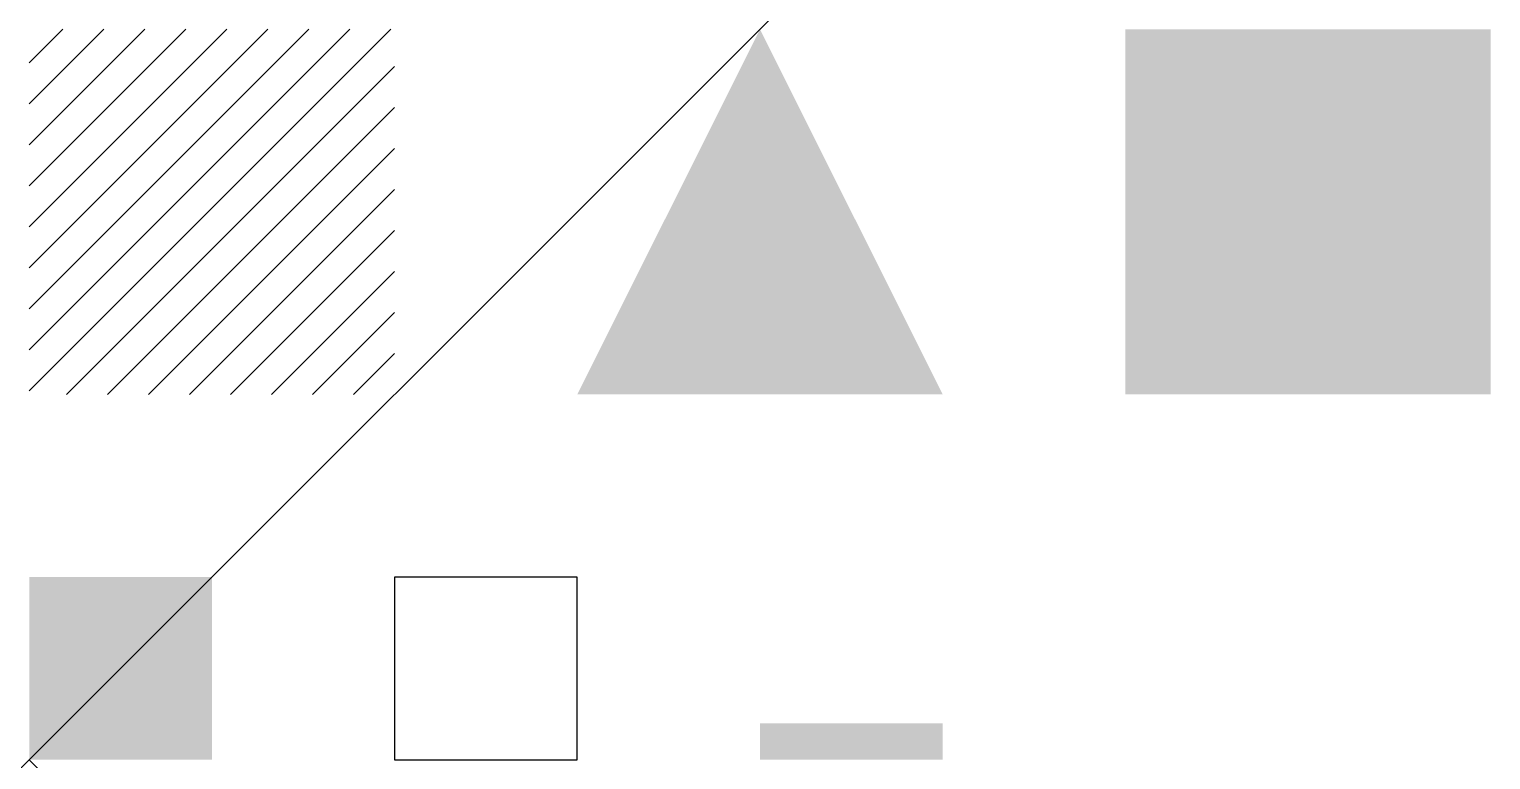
# Model space of a CAD drawing. Header units: metres. Extents: x 0 to 80, y 0 to 40.
import ezdxf

# ---------------------------------------------------------------- set-up
doc = ezdxf.new("R2010")
doc.units = ezdxf.units.M

msp = doc.modelspace()

# ---------------------------------------------------------------- hatches: boundary and pattern name
h = msp.add_hatch()
h.set_pattern_fill('ANSI31', scale=0.5)
h.paths.add_polyline_path([(0, 20), (20, 20), (20, 40), (0, 40)])
msp.add_hatch(color=5).paths.add_polyline_path([(30, 20), (50, 20), (40, 40)])
h = msp.add_hatch(color=7)
h.set_gradient(color1=(255, 0, 0), color2=(0, 0, 255), rotation=45)
h.paths.add_polyline_path([(60, 20), (80, 20), (80, 40), (60, 40)])

# ---------------------------------------------------------------- linework, layer by layer
msp.add_xline((0, 0), (0.707107, 0.707107))
msp.add_ray((0, 0), (0.707107, -0.707107))
msp.add_solid([(0, 0), (10, 0), (0, 10), (10, 10)])
msp.add_trace([(40, 0), (50, 0), (40, 2), (50, 2)])
msp.add_3dface([(20, 0), (30, 0), (30, 10, 5), (20, 10, 5)])

doc.saveas('drawing.dxf')
